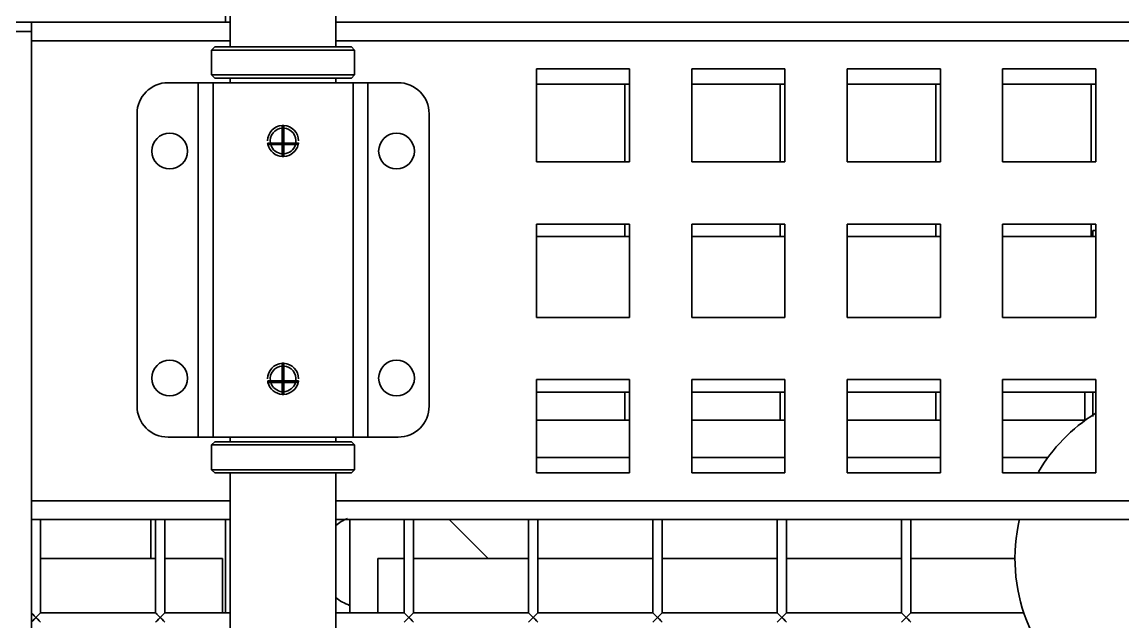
# Model space of a CAD drawing. Header units: millimetres. Extents: x 32496 to 166256, y 3504 to 23939.
# Drawn here: x 72018.5 to 72372.8, y 14529.7 to 14722.7 of the extents above; entities that cross this region are included whole.
import ezdxf

# ---------------------------------------------------------------- set-up
doc = ezdxf.new("R2010")
doc.units = ezdxf.units.MM
doc.layers.get('0').update_dxf_attribs({"lineweight": 35})

# ---------------------------------------------------------------- blocks, each defined once
blk = doc.blocks.new('8-1250')
at = {"linetype": 'Continuous'}
for p, q in [((-962.13, -32241.89), (-962.13, -32248.79)), ((-960.63, -32241.89), (-960.63, -32256.79)), ((-926.63, -32241.89), (-926.63, -32256.79)), ((-1104.63, -32248.79), (-1024.63, -32248.79)), ((-1024.63, -32408.79), (-1024.63, -32248.79)), ((-960.63, -32248.79), (-1024.63, -32248.79)), ((-300.63, -32248.79), (-926.63, -32248.79)), ((-1104.63, -32251.79), (-1024.63, -32251.79)), ((-1104.63, -32251.79), (-1024.63, -32251.79)), ((-1024.63, -32254.79), (-960.63, -32254.79)), ((-966.63, -32257.79), (-965.63, -32256.79)), ((-966.63, -32265.79), (-966.63, -32257.79)), ((-966.63, -32257.79), (-920.63, -32257.79)), ((-965.63, -32256.79), (-921.63, -32256.79)), ((-926.63, -32254.79), (-300.63, -32254.79)), ((-920.63, -32257.79), (-921.63, -32256.79)), ((-920.63, -32265.79), (-920.63, -32257.79)), ((-862.13, -32293.79), (-862.13, -32263.79)), ((-862.13, -32263.79), (-832.13, -32263.79)), ((-832.13, -32263.79), (-832.13, -32293.79)), ((-812.13, -32293.79), (-812.13, -32263.79)), ((-812.13, -32263.79), (-782.13, -32263.79)), ((-782.13, -32263.79), (-782.13, -32293.79)), ((-762.13, -32293.79), (-762.13, -32263.79)), ((-762.13, -32263.79), (-732.13, -32263.79)), ((-732.13, -32263.79), (-732.13, -32293.79)), ((-712.13, -32293.79), (-712.13, -32263.79)), ((-712.13, -32263.79), (-682.13, -32263.79)), ((-682.13, -32263.79), (-682.13, -32293.79)), ((-980.63, -32268.29), (-906.63, -32268.29)), ((-970.93, -32268.29), (-970.93, -32382.29)), ((-920.63, -32265.79), (-966.63, -32265.79)), ((-966.63, -32265.79), (-965.63, -32266.79)), ((-966.13, -32268.29), (-966.13, -32382.29)), ((-921.63, -32266.79), (-965.63, -32266.79)), ((-960.63, -32266.79), (-960.63, -32268.29)), ((-926.63, -32266.79), (-926.63, -32268.29)), ((-920.63, -32265.79), (-921.63, -32266.79)), ((-921.13, -32382.29), (-921.13, -32268.29)), ((-916.33, -32382.29), (-916.33, -32268.29)), ((-832.13, -32268.79), (-862.13, -32268.79)), ((-833.63, -32268.79), (-833.63, -32293.79)), ((-782.13, -32268.79), (-812.13, -32268.79)), ((-783.63, -32268.79), (-783.63, -32293.79)), ((-732.13, -32268.79), (-762.13, -32268.79)), ((-733.63, -32268.79), (-733.63, -32293.79)), ((-682.13, -32268.79), (-712.13, -32268.79)), ((-683.63, -32268.79), (-683.63, -32293.79)), ((-990.63, -32278.29), (-990.63, -32372.29)), ((-896.63, -32278.29), (-896.63, -32372.29)), ((-943.88, -32287.71), (-943.88, -32282.05)), ((-943.63, -32292.04), (-943.63, -32282.04)), ((-943.63, -32292.04), (-943.63, -32282.04)), ((-943.38, -32282.05), (-943.38, -32287.71)), ((-948.54, -32287.96), (-948.54, -32287.71)), ((-948.54, -32287.71), (-943.88, -32287.71)), ((-948.49, -32288.21), (-943.88, -32288.21)), ((-943.88, -32292.03), (-943.88, -32288.21)), ((-943.38, -32287.71), (-938.71, -32287.71)), ((-943.38, -32288.21), (-943.38, -32292.03)), ((-943.38, -32288.21), (-938.77, -32288.21)), ((-938.71, -32287.71), (-938.71, -32287.96)), ((-832.13, -32293.79), (-862.13, -32293.79)), ((-782.13, -32293.79), (-812.13, -32293.79)), ((-732.13, -32293.79), (-762.13, -32293.79)), ((-682.13, -32293.79), (-712.13, -32293.79)), ((-862.13, -32343.79), (-862.13, -32313.79)), ((-862.13, -32313.79), (-832.13, -32313.79)), ((-833.63, -32313.79), (-833.63, -32317.79)), ((-832.13, -32313.79), (-832.13, -32343.79)), ((-812.13, -32343.79), (-812.13, -32313.79)), ((-812.13, -32313.79), (-782.13, -32313.79)), ((-783.63, -32313.79), (-783.63, -32317.79)), ((-782.13, -32313.79), (-782.13, -32343.79)), ((-762.13, -32343.79), (-762.13, -32313.79)), ((-762.13, -32313.79), (-732.13, -32313.79)), ((-733.63, -32313.79), (-733.63, -32317.79)), ((-732.13, -32313.79), (-732.13, -32343.79)), ((-712.13, -32343.79), (-712.13, -32313.79)), ((-712.13, -32313.79), (-682.13, -32313.79)), ((-683.63, -32313.79), (-683.63, -32317.79)), ((-682.13, -32313.79), (-682.13, -32343.79)), ((-862.13, -32317.79), (-832.13, -32317.79)), ((-812.13, -32317.79), (-782.13, -32317.79)), ((-762.13, -32317.79), (-732.13, -32317.79)), ((-712.13, -32317.79), (-682.13, -32317.79)), ((-683.13, -32315.79), (-683.13, -32317.79)), ((-683.13, -32315.79), (-682.13, -32315.79)), ((-832.13, -32343.79), (-862.13, -32343.79)), ((-782.13, -32343.79), (-812.13, -32343.79)), ((-732.13, -32343.79), (-762.13, -32343.79)), ((-682.13, -32343.79), (-712.13, -32343.79)), ((-943.88, -32364.21), (-943.88, -32358.55)), ((-943.63, -32368.54), (-943.63, -32358.54)), ((-943.63, -32368.54), (-943.63, -32358.54)), ((-943.38, -32358.55), (-943.38, -32364.21)), ((-948.54, -32364.46), (-948.54, -32364.21)), ((-948.54, -32364.21), (-943.88, -32364.21)), ((-943.38, -32364.21), (-938.71, -32364.21)), ((-938.71, -32364.21), (-938.71, -32364.46)), ((-862.13, -32393.79), (-862.13, -32363.79)), ((-862.13, -32363.79), (-832.13, -32363.79)), ((-832.13, -32363.79), (-832.13, -32393.79)), ((-812.13, -32393.79), (-812.13, -32363.79)), ((-812.13, -32363.79), (-782.13, -32363.79)), ((-782.13, -32363.79), (-782.13, -32393.79)), ((-762.13, -32393.79), (-762.13, -32363.79)), ((-762.13, -32363.79), (-732.13, -32363.79)), ((-732.13, -32363.79), (-732.13, -32393.79)), ((-712.13, -32393.79), (-712.13, -32363.79)), ((-712.13, -32363.79), (-682.13, -32363.79)), ((-682.13, -32363.79), (-682.13, -32393.79)), ((-948.49, -32364.71), (-943.88, -32364.71)), ((-943.88, -32368.53), (-943.88, -32364.71)), ((-943.38, -32364.71), (-943.38, -32368.53)), ((-943.38, -32364.71), (-938.77, -32364.71)), ((-862.13, -32367.79), (-832.13, -32367.79)), ((-833.63, -32367.79), (-833.63, -32376.79)), ((-812.13, -32367.79), (-782.13, -32367.79)), ((-783.63, -32367.79), (-783.63, -32376.79)), ((-762.13, -32367.79), (-732.13, -32367.79)), ((-733.63, -32367.79), (-733.63, -32376.79)), ((-712.13, -32367.79), (-682.13, -32367.79)), ((-685.63, -32367.79), (-685.63, -32376.96)), ((-683.13, -32375.61), (-683.13, -32367.79)), ((-862.13, -32376.79), (-832.13, -32376.79)), ((-812.13, -32376.79), (-782.13, -32376.79)), ((-762.13, -32376.79), (-732.13, -32376.79)), ((-712.13, -32376.79), (-685.44, -32376.79)), ((-906.63, -32382.29), (-980.63, -32382.29)), ((-966.63, -32384.79), (-965.63, -32383.79)), ((-966.63, -32392.79), (-966.63, -32384.79)), ((-966.63, -32384.79), (-920.63, -32384.79)), ((-965.63, -32383.79), (-921.63, -32383.79)), ((-960.63, -32382.29), (-960.63, -32383.79)), ((-926.63, -32382.29), (-926.63, -32383.79)), ((-920.63, -32384.79), (-921.63, -32383.79)), ((-920.63, -32392.79), (-920.63, -32384.79)), ((-862.13, -32388.79), (-832.13, -32388.79)), ((-812.13, -32388.79), (-782.13, -32388.79)), ((-762.13, -32388.79), (-732.13, -32388.79)), ((-712.13, -32388.79), (-697.49, -32388.79)), ((-920.63, -32392.79), (-966.63, -32392.79)), ((-966.63, -32392.79), (-965.63, -32393.79)), ((-921.63, -32393.79), (-965.63, -32393.79)), ((-960.63, -32393.79), (-960.63, -33324.79)), ((-926.63, -32393.79), (-926.63, -33324.79)), ((-920.63, -32392.79), (-921.63, -32393.79)), ((-832.13, -32393.79), (-862.13, -32393.79)), ((-782.13, -32393.79), (-812.13, -32393.79)), ((-732.13, -32393.79), (-762.13, -32393.79)), ((-682.13, -32393.79), (-712.13, -32393.79)), ((-960.63, -32402.79), (-1024.63, -32402.79)), ((-300.63, -32402.79), (-926.63, -32402.79)), ((-1024.63, -33311.79), (-1024.63, -32408.79)), ((-1024.63, -32408.79), (-960.63, -32408.79)), ((-1021.63, -32408.79), (-1021.63, -32438.79)), ((-986.13, -32408.79), (-986.13, -32421.29)), ((-984.63, -32408.79), (-984.63, -32438.79)), ((-981.63, -32408.79), (-981.63, -32438.79)), ((-962.13, -32408.79), (-962.13, -32438.79)), ((-926.63, -32408.79), (-300.63, -32408.79)), ((-922.13, -32408.79), (-922.13, -32438.79)), ((-904.63, -32408.79), (-904.63, -32438.79)), ((-901.63, -32408.79), (-901.63, -32438.79)), ((-890.15, -32408.76), (-877.63, -32421.29)), ((-864.63, -32408.79), (-864.63, -32438.79)), ((-861.63, -32408.79), (-861.63, -32438.79)), ((-824.63, -32408.79), (-824.63, -32438.79)), ((-821.63, -32408.79), (-821.63, -32438.79)), ((-784.63, -32408.79), (-784.63, -32438.79)), ((-781.63, -32408.79), (-781.63, -32438.79)), ((-744.63, -32408.79), (-744.63, -32438.79)), ((-741.63, -32408.79), (-741.63, -32438.79)), ((-984.63, -32421.29), (-1021.63, -32421.29)), ((-963.13, -32421.29), (-981.63, -32421.29)), ((-963.13, -32438.79), (-963.13, -32421.29)), ((-913.13, -32421.29), (-913.13, -32438.79)), ((-904.63, -32421.29), (-913.13, -32421.29)), ((-864.63, -32421.29), (-901.63, -32421.29)), ((-824.63, -32421.29), (-861.63, -32421.29)), ((-784.63, -32421.29), (-821.63, -32421.29)), ((-744.63, -32421.29), (-781.63, -32421.29)), ((-708.13, -32421.29), (-741.63, -32421.29)), ((-1024.63, -32441.79), (-1021.63, -32438.79)), ((-1024.63, -32438.79), (-1023.13, -32440.29)), ((-1021.63, -32441.79), (-1023.13, -32440.29)), ((-1021.63, -32438.79), (-984.63, -32438.79)), ((-984.63, -32441.79), (-981.63, -32438.79)), ((-984.63, -32438.79), (-983.13, -32440.29)), ((-981.63, -32441.79), (-983.13, -32440.29)), ((-981.63, -32438.79), (-960.63, -32438.79)), ((-926.63, -32438.79), (-904.63, -32438.79)), ((-904.63, -32441.79), (-901.63, -32438.79)), ((-904.63, -32438.79), (-903.13, -32440.29)), ((-901.63, -32441.79), (-903.13, -32440.29)), ((-901.63, -32438.79), (-864.63, -32438.79)), ((-864.63, -32441.79), (-861.63, -32438.79)), ((-864.63, -32438.79), (-861.63, -32441.79)), ((-861.63, -32438.79), (-824.63, -32438.79)), ((-824.63, -32441.79), (-821.63, -32438.79)), ((-824.63, -32438.79), (-821.63, -32441.79)), ((-821.63, -32438.79), (-784.63, -32438.79)), ((-784.63, -32441.79), (-781.63, -32438.79)), ((-784.63, -32438.79), (-781.63, -32441.79)), ((-781.63, -32438.79), (-744.63, -32438.79)), ((-744.63, -32441.79), (-741.63, -32438.79)), ((-744.63, -32438.79), (-741.63, -32441.79)), ((-741.63, -32438.79), (-705.22, -32438.79))]:
    blk.add_line(p, q, dxfattribs=at)
for points in [[(-1024.51, -32438.9), (-1024.2, -32439.22), (-1023.71, -32439.71), (-1022.54, -32440.88)], [(-1023.13, -32440.29), (-1023.72, -32440.88), (-1024.19, -32441.35), (-1024.51, -32441.67)], [(-1023.13, -32440.29), (-1022.54, -32439.7), (-1022.07, -32439.23), (-1021.74, -32438.9)], [(-1021.74, -32441.67), (-1022.07, -32441.35), (-1022.54, -32440.88)], [(-984.51, -32438.9), (-984.2, -32439.22), (-983.71, -32439.71), (-982.54, -32440.88)], [(-983.13, -32440.29), (-983.72, -32440.88), (-984.19, -32441.35), (-984.51, -32441.67)], [(-983.13, -32440.29), (-982.54, -32439.7), (-982.07, -32439.23), (-981.74, -32438.9)], [(-981.74, -32441.67), (-982.07, -32441.35), (-982.54, -32440.88)], [(-904.51, -32438.9), (-904.2, -32439.22), (-903.71, -32439.71), (-902.54, -32440.88)], [(-903.13, -32440.29), (-903.72, -32440.88), (-904.19, -32441.35), (-904.51, -32441.67)], [(-903.13, -32440.29), (-902.54, -32439.7), (-902.07, -32439.23), (-901.74, -32438.9)], [(-901.74, -32441.67), (-902.07, -32441.35), (-902.54, -32440.88)], [(-864.63, -32438.79), (-864.2, -32439.22), (-863.71, -32439.71), (-862.54, -32440.88)], [(-863.13, -32440.29), (-863.72, -32440.88), (-864.19, -32441.35), (-864.51, -32441.67)], [(-863.13, -32440.29), (-862.54, -32439.7), (-862.07, -32439.23), (-861.74, -32438.9)], [(-861.74, -32441.67), (-862.07, -32441.35), (-862.54, -32440.88)], [(-824.63, -32438.79), (-824.2, -32439.22), (-823.71, -32439.71), (-822.54, -32440.88)], [(-823.13, -32440.29), (-823.72, -32440.88), (-824.19, -32441.35), (-824.51, -32441.67)], [(-823.13, -32440.29), (-822.54, -32439.7), (-822.07, -32439.23), (-821.74, -32438.9)], [(-821.74, -32441.67), (-822.07, -32441.35), (-822.54, -32440.88)], [(-784.63, -32438.79), (-784.2, -32439.22), (-783.71, -32439.71), (-782.54, -32440.88)], [(-783.13, -32440.29), (-783.72, -32440.88), (-784.19, -32441.35), (-784.51, -32441.67)], [(-783.13, -32440.29), (-782.54, -32439.7), (-782.07, -32439.23), (-781.74, -32438.9)], [(-781.74, -32441.67), (-782.07, -32441.35), (-782.54, -32440.88)], [(-744.63, -32438.79), (-744.2, -32439.22), (-743.71, -32439.71), (-742.54, -32440.88)], [(-743.13, -32440.29), (-743.72, -32440.88), (-744.19, -32441.35), (-744.51, -32441.67)], [(-743.13, -32440.29), (-742.54, -32439.7), (-742.07, -32439.23), (-741.74, -32438.9)], [(-741.74, -32441.67), (-742.07, -32441.35), (-742.54, -32440.88)]]:
    blk.add_lwpolyline(points, dxfattribs=at)
for centre in [(-980.13, -32290.29), (-907.13, -32290.29), (-980.13, -32363.29), (-907.13, -32363.29)]:
    blk.add_circle(centre, 5.75, dxfattribs=at)
for centre, radius, start, end in [((-980.63, -32278.29), 10, 90, 180), ((-906.63, -32278.29), 10, 0, 90), ((-943.63, -32287.04), 5, 92.8665, 180), ((-943.63, -32287.04), 5, 87.1502, 92.8403), ((-943.63, -32287.04), 5, 0, 87.134), ((-943.63, -32287.04), 4.13, 93.467, 189.3474), ((-943.63, -32287.04), 4, 90, 93.5843), ((-943.63, -32287.04), 4, 86.4146, 90), ((-943.63, -32287.04), 4.13, 350.6526, 86.533), ((-943.63, -32287.04), 5, 187.0797, 190.6196), ((-943.63, -32287.04), 5, 190.5887, 193.5315), ((-943.63, -32287.04), 5, 193.5497, 267.1335), ((-943.63, -32287.04), 4.13, 196.4614, 266.533), ((-943.63, -32287.04), 4, 189.6635, 197.0293), ((-943.63, -32287.04), 5, 272.866, 346.4503), ((-943.63, -32287.04), 4.13, 273.467, 343.5386), ((-943.63, -32287.04), 4, 342.9707, 350.3365), ((-943.63, -32287.04), 5, 346.4631, 349.4064), ((-943.63, -32287.04), 5, 349.3803, 352.9202), ((-943.63, -32287.04), 4, 266.4151, 270), ((-943.63, -32287.04), 5, 267.1285, 272.8522), ((-943.63, -32287.04), 4, 270, 273.5833), ((-943.63, -32363.54), 5, 92.8665, 180), ((-943.63, -32363.54), 4.13, 93.467, 189.3474), ((-943.63, -32363.54), 5, 87.1502, 92.8403), ((-943.63, -32363.54), 4, 90, 93.5849), ((-943.63, -32363.54), 4, 86.4146, 90), ((-943.63, -32363.54), 5, 0, 87.134), ((-943.63, -32363.54), 4.13, 350.6526, 86.533), ((-943.63, -32363.54), 5, 187.0797, 190.6196), ((-943.63, -32363.54), 4, 189.6635, 197.0293), ((-943.63, -32363.54), 4, 342.9707, 350.3365), ((-943.63, -32363.54), 5, 349.3803, 352.9202), ((-943.63, -32363.54), 5, 190.5887, 193.5315), ((-943.63, -32363.54), 5, 193.5497, 267.1335), ((-943.63, -32363.54), 4.13, 196.4614, 266.533), ((-943.63, -32363.54), 4, 266.4151, 270), ((-943.63, -32363.54), 4, 270, 273.5833), ((-943.63, -32363.54), 5, 272.866, 346.4503), ((-943.63, -32363.54), 4.13, 273.467, 343.5386), ((-943.63, -32363.54), 5, 346.4631, 349.4065), ((-943.63, -32363.54), 5, 267.1285, 272.8522), ((-980.63, -32372.29), 10, 180, 270), ((-906.63, -32372.29), 10, 270, 0), ((-653.13, -32421.29), 55, 122.1238, 149.6176), ((-917.13, -32422.29), 15, 112.828, 129.567), ((-653.13, -32421.29), 55, 166.6691, 13.3257), ((-917.13, -32422.29), 15, 230.5146, 250.1122)]:
    blk.add_arc(centre, radius, start, end, dxfattribs=at)

msp = doc.modelspace()

# ---------------------------------------------------------------- block references
at = {"color": 6}
msp.add_blockref('8-1250', (73046.131, 46971.457), dxfattribs=at)

doc.saveas('drawing.dxf')
